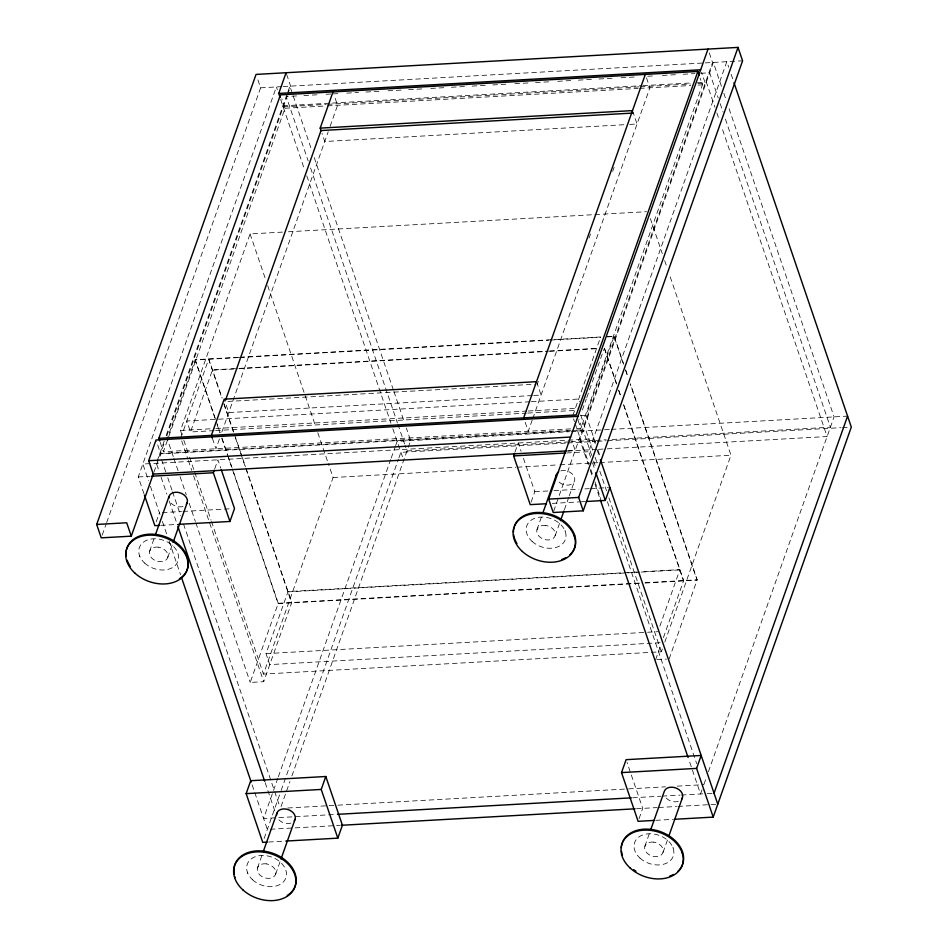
<?xml version="1.0" encoding="UTF-8"?>
<svg xmlns="http://www.w3.org/2000/svg" width="948" height="948" viewBox="0 0 948 948"><rect width="100%" height="100%" fill="white"/><g stroke="black" fill="none" stroke-linecap="round" stroke-linejoin="round"><path stroke-width="0.71" stroke-dasharray="4.74 3.56" d="M102.23 535.063L106.188 523.912M106.674 522.526L260.617 87.82L256.967 77.096M143.954 493.671L138.266 476.963L276.378 86.932L277.337 89.74M164.241 441.01L156.361 463.276L159.217 471.677M166.208 435.44L287.434 93.129M287.919 91.743L289.898 86.173L292.754 94.587M153.979 472.08L164.833 441.424M166.801 435.855L287.22 95.795M287.682 94.492L290.645 86.138L286.083 72.735M238.339 357.278L195.241 359.695L167.215 438.829L173.413 457.031M570.589 428.899L163.388 451.722L168.329 437.763M168.827 436.364L285.016 108.25L281.829 98.876M181.909 434.682L180.476 430.487L250.082 233.919L282.504 232.106M180.736 438.083L208.761 358.936L222.116 398.136M156.23 521.803L159.442 512.75M214.177 430.641L190.512 431.968L212.494 369.898L237.628 368.488M149.571 551.333L154.915 536.248M167.772 557.448L172.631 543.737M219.403 439.007L215.943 448.783L212.293 438.059M221.856 432.063L328.198 131.772M330.153 126.25L337.571 105.311L334.371 95.926M214.71 468.869L217.922 459.827L220.766 468.17M245.959 468.134L291.747 602.537L263.722 681.683L250.213 682.43L278.238 603.295L232.45 468.893M660.175 642.72L269.765 664.607L266.033 653.646L288.014 591.576L639.983 571.845M662.356 648.989L661.36 651.786L263.461 674.087L333.068 477.519L328.304 463.525M277.882 778.118L263.591 818.468L336.125 814.403M278.38 776.72L390.718 459.46M391.216 458.074L395.162 446.935M395.648 445.548L397.129 441.377L569.926 431.684M264.125 838.482L280.632 791.864M281.129 790.466L398.397 459.294M398.895 457.908L400.862 452.338L566.276 443.06M257.465 868.013L262.312 854.302M281.046 806.582L289.922 781.531M291.889 775.962L410.638 440.619L406.348 428.01M275.667 874.127L280.513 860.417M537.338 384.094L538.334 381.321M589.028 238.149L590.509 233.978M612.657 171.422L614.126 167.251M515.013 452.042L518.224 442.989L521.068 451.343M532.207 420.094L528.261 431.269L524.6 420.556M532.693 418.732L649.89 87.797L646.24 77.084M531.153 502.049L534.814 491.704L522.964 456.912M536.971 529.612L541.818 515.902M582.404 409.998L586.291 399.013M586.776 397.65L603.793 349.611M576.431 428.567L580.804 428.318L702.432 84.846L700.157 78.151M595.676 443.344L586.137 415.354L614.162 336.208L607.407 336.587M553.691 511.126L712.564 62.485L708.914 51.761M555.173 535.727L560.019 522.016M564.392 509.68L568.753 497.344M569.238 495.97L574.583 480.897M590.616 457.28L588.72 451.71L726.832 61.679L728.739 67.284M659.867 626.19L679.906 569.606L641.452 571.763M655.613 659.713L661.005 644.498M663.446 637.577L683.638 580.567L623.547 404.168M664.821 642.021L730.967 455.218L669.442 274.612M669.122 658.955L697.159 579.809L630.384 383.81M639.035 818.728L642.708 808.383L627.055 762.453M644.853 846.291L650.186 831.218M663.055 852.406L667.902 838.696M702.006 789.803L700.536 793.974L688.604 758.945M703.985 784.233L706.45 777.277M708.417 771.708L834.062 416.883L728.585 107.266M260.617 87.82L281.781 86.635M283.132 86.552L703.712 62.983M705.194 62.9L742.592 60.802M296.558 95.949L286.225 96.518L308.183 160.97M303.929 95.535L317.213 94.788M326.065 94.29L331.966 93.959M333.435 93.876L337.867 93.627M346.719 93.129L358.522 92.466M365.892 92.051L380.646 91.233M388.028 90.818L401.312 90.072M408.683 89.657L421.967 88.911M430.819 88.413L444.091 87.678M451.473 87.263L464.745 86.517M472.128 86.102L485.4 85.356M492.782 84.941L507.536 84.111M514.906 83.708L528.19 82.962M535.561 82.547L548.845 81.801M557.697 81.303L570.969 80.556M578.351 80.142L591.623 79.407M599.006 78.992L612.278 78.246M621.13 77.748L634.413 77.001M647.685 76.255L655.068 75.84M662.439 75.437L675.723 74.691M683.093 74.276L694.896 73.612M700.797 73.28L709.649 72.783L718.24 98M282.931 105.832L641.44 85.735M642.922 85.652L690.132 83.009M697.503 82.595L706.355 82.097L714.946 107.314M283.322 106.828L326.1 104.422M327.57 104.339L638.857 86.896M640.327 86.813L690.488 84.005M697.858 83.59L705.241 83.175L701.591 72.451M285.016 108.25L325.899 105.963M327.356 105.88L638.099 88.46M639.568 88.377L690.76 85.51M698.06 85.095L702.432 84.846M623.808 124.745L324.749 141.513L321.953 133.289M629.697 124.425L637.068 124.01L632.956 111.947M288.405 231.774L593.46 214.675M594.929 214.592L646.512 211.7M239.808 357.195L600.653 336.967L572.628 416.113L574.535 421.706M238.221 357.586L195.134 360.003L215.16 418.803M239.702 357.503L548.785 340.178M550.255 340.095L600.546 337.275M607.301 336.896L614.055 336.516L623.12 363.12M239.109 368.405L548.193 351.08M549.674 350.997L598.472 348.26M212.388 370.206L237.521 368.796M239.003 368.713L548.074 351.388M549.556 351.305L596.885 348.651M227.97 401.442L535.869 384.177M532.243 395.553L228.764 412.57L224.202 399.167M533.712 395.47L541.083 395.055L536.971 383.004M529.873 401.774L186.78 421.007L190.512 431.968M531.342 401.691L578.671 399.037L579.607 401.774M180.476 430.487L214.367 428.591M215.848 428.508L526.792 411.077M528.273 410.994L578.375 408.185M215.646 430.558L526.211 413.15M527.692 413.067L576.491 410.33M580.733 415.651L586.137 415.354M570.708 430.416L160.591 453.405L156.479 441.341M576.609 430.084L582.51 429.752L578.861 419.028M571.407 431.601L609.801 429.456M611.282 429.373L847.583 416.125M569.262 441.863L406.976 450.964L405.069 445.359M570.743 441.78L606.151 439.801M612.053 439.469L830.401 427.228L724.924 117.611M567.757 442.977L595.818 441.413M597.287 441.33L606.151 440.832M607.632 440.749L840.983 427.666M842.452 427.584L849.835 427.169M567.805 450.857L575.187 450.442L571.988 441.057M567.449 451.094L596.956 449.435M598.425 449.352L605.808 448.937M607.277 448.854L827.106 436.53L721.629 126.925M138.266 476.963L150.045 476.299M566.631 452.943L588.72 451.71M333.068 477.519L515.807 467.281M517.288 467.198L558.55 464.876M560.019 464.793L598.342 462.648M599.811 462.565L730.967 455.218M162.381 512.584L181.518 511.517M182.988 511.434L231.573 508.709M534.814 491.704L548.062 490.969M553.952 490.637L578.979 489.227M584.869 488.895L589.289 488.658M590.758 488.576L608.426 487.58M160.745 525.358L178.414 524.363M552.317 503.4L578.813 501.919M580.283 501.836L584.703 501.587M287.908 591.884L639.864 572.154M641.346 572.071L679.799 569.914M278.238 603.295L639.272 583.056M645.185 582.724L697.159 579.809M639.165 583.364L278.12 603.603L232.331 469.201M645.078 583.032L697.041 580.117L630.266 384.118M266.033 653.646L646.098 632.34M647.567 632.257L657.924 631.676M656.964 659.63L666.42 659.097M287.777 807.992L327.617 805.753M329.086 805.67L336.469 805.255M337.938 805.172L627.114 788.961M628.583 788.878L665.472 786.816M677.275 786.153L703.831 784.66M632.66 797.778L660.875 796.202M662.166 796.13L680.072 795.123M681.351 795.052L705.94 793.666M707.291 793.595L714.045 793.215M270.275 829.263L339.692 825.376M636.546 808.727L657.225 807.577M658.706 807.495L676.564 806.487M677.903 806.416L716.309 804.26M268.639 842.037L286.296 841.042M655.791 820.328L673.459 819.345M731.121 74.288L733.515 81.291M721.428 86.256L713.323 62.438L579.785 439.54L588.376 464.757M723.822 93.26L726.204 100.263M720.16 103.605L723.016 112.006M716.854 112.919L719.248 119.922M650.364 218.609L662.297 253.614M664.678 260.617L667.06 267.609M614.162 336.208L623.701 364.21M625.609 369.803L627.991 376.806M625.502 370.111L627.884 377.114M604.469 348.165L616.864 384.568M618.771 390.161L621.165 397.165M604.362 348.473L616.283 383.478M618.665 390.469L621.047 397.473M623.44 404.476L683.532 580.875M598.058 450.347L599.966 455.952M594.728 442.977L593.294 438.782L142.84 464.034L148.575 480.837M597.086 449.909L599.503 456.995M580.757 415.177L592.69 450.181M595.071 457.185L597.453 464.176M599.835 471.18L606.519 490.78M608.9 497.783L661.36 651.786M591.671 455.443L583.079 430.226L159.655 453.962L161.089 458.168M593.578 461.048L595.96 468.051M607.419 501.67L696.673 763.65M578.067 420.284L580.804 428.318M592.512 462.849L594.882 469.805M575.009 423.104L588.838 463.702M590.746 469.307L593.128 476.311M595.036 481.904L600.759 498.707M590.284 470.35L592.666 477.365M595.06 484.369L599.823 498.375M293.228 95.985L311.845 150.625M314.238 157.629L393.456 390.185M393.941 391.583L404.441 422.405M310.565 167.974L397.437 422.938M397.911 424.349L404.595 443.96M280.679 99.54L304.533 169.585M306.796 175.878L390.92 423.164M392.828 428.769L403.682 460.278M250.082 233.919L265.819 280.122M267.727 285.715L315.897 427.121M317.805 432.726L327.83 462.126M224.024 403.73L234.038 433.129M234.512 434.54L245.485 466.736M208.643 359.245L221.998 398.444M223.906 404.049L233.445 432.039M235.353 437.644L291.64 602.845M195.241 359.695L215.753 419.893M216.227 421.291L220.043 432.489M221.951 438.094L227.674 454.886M228.148 456.296L231.964 467.494M217.068 424.396L219.936 432.798M221.844 438.403L231.857 467.802M183.817 440.287L189.067 455.692M189.541 457.09L194.304 471.085M194.79 472.483L211.001 520.085M211.475 521.483L263.461 674.087M181.684 440.879L187.882 459.081M188.368 460.479L191.697 470.279M193.605 475.872L263.722 681.683M173.899 458.429L178.188 471.038M180.096 476.631L186.294 494.832M189.162 503.234L195.359 521.436M195.833 522.834L250.213 682.43M160.188 442.349L163.388 451.722M161.563 459.567L165.853 472.175M167.772 477.78L172.062 490.389M172.536 491.787L180.653 515.605M183.521 524.007L274.197 790.194M274.671 791.592L279.921 806.997M161.124 477.282L166.86 494.098M169.242 501.101L177.359 524.919M265.179 782.692L274.719 810.706M150.436 486.3L160.022 514.468M162.416 521.471L167.18 535.478M169.088 541.083L180.547 574.701M252.132 784.849L267.324 829.429M672.962 847.121L673.163 848.27M565.079 530.442L565.281 531.591M247.345 872.148L247.547 873.286M139.463 555.469L139.664 556.606M559.083 482.07A9.598 6.992 19.5 0 0 565.778 485.056L568.184 485.127A9.598 6.992 19.5 0 0 574.701 478.112A9.598 6.992 19.5 0 0 565.186 470.611L562.78 470.54A9.598 6.992 19.5 0 0 560.552 470.966M678.294 801.392A9.598 6.992 19.5 0 1 676.078 801.807L673.673 801.735A9.598 6.992 19.5 0 1 665.425 797.067M290.906 823.101A9.598 6.992 19.5 0 1 288.69 823.528L286.272 823.457A9.598 6.992 19.5 0 1 278.037 818.776M183.023 506.422A9.598 6.992 19.5 0 1 180.795 506.848L178.39 506.777A9.598 6.992 19.5 0 1 170.154 502.096M545.764 525.453L543.358 525.37A9.598 6.992 19.5 0 0 536.841 532.397A9.598 6.992 19.5 0 0 546.368 539.886L548.774 539.957A9.598 6.992 19.5 0 0 555.291 532.942A9.598 6.992 19.5 0 0 545.764 525.453M158.375 547.162L155.97 547.091A9.598 6.992 19.5 0 0 149.452 554.106A9.598 6.992 19.5 0 0 158.98 561.607L161.385 561.678A9.598 6.992 19.5 0 0 167.903 554.663A9.598 6.992 19.5 0 0 158.375 547.162M653.658 842.132L651.252 842.061A9.598 6.992 19.5 0 0 644.735 849.076A9.598 6.992 19.5 0 0 654.25 856.565L656.656 856.648A9.598 6.992 19.5 0 0 663.173 849.621A9.598 6.992 19.5 0 0 653.658 842.132M266.269 863.841L263.852 863.77A9.598 6.992 19.5 0 0 257.335 870.785A9.598 6.992 19.5 0 0 266.862 878.286L269.268 878.358A9.598 6.992 19.5 0 0 275.785 871.342A9.598 6.992 19.5 0 0 266.269 863.841M532.077 541.391A20.477 14.907 19.5 0 0 565.364 539.531A20.477 14.907 19.5 0 0 540.751 517.087A20.477 14.907 19.5 0 0 532.077 541.391M639.971 858.07A20.477 14.907 19.5 0 0 673.246 856.21A20.477 14.907 19.5 0 0 648.645 833.766A20.477 14.907 19.5 0 0 639.971 858.07M252.583 879.791A20.477 14.907 19.5 0 0 285.858 877.931A20.477 14.907 19.5 0 0 261.257 855.475A20.477 14.907 19.5 0 0 252.583 879.791M144.689 563.112A20.477 14.907 19.5 0 0 177.975 561.252A20.477 14.907 19.5 0 0 153.363 538.796A20.477 14.907 19.5 0 0 144.689 563.112"/><path stroke-width="1.42" d="M153.481 473.467L131.274 536.165L101.246 537.848L96.684 524.457L256.055 74.418L738.03 47.4L742.592 60.802L583.233 510.83L553.205 512.513L548.643 499.11L708.002 49.083M566.335 450.94L153.256 474.095L148.694 460.692L156.017 440.002L577.948 416.35M280.122 97.443L278.748 93.425L286.083 72.735M159.738 441.01L158.826 438.332L280.454 94.859L697.87 71.456L699.245 75.473M126.819 561.24L127.174 560.244A32.007 23.297 19.5 0 0 130.338 566.489M155.401 534.873L168.993 496.491M173.117 542.363L187.194 502.618M321.099 130.8L320.187 128.122L333.009 91.909M225.517 400.222L321.017 130.551L633.323 113.049M178.414 524.363L229.937 521.471L213.336 472.756L214.26 470.172M229.937 521.471L234.512 508.543L221.239 469.568M267.158 842.12L262.75 842.369L246.148 793.642L250.734 780.714L325.804 776.507L342.406 825.222L337.82 838.15L286.296 841.042M234.701 877.919L235.057 876.924M263.283 851.565L276.875 813.183M280.999 859.042L295.077 819.297M337.82 838.15L321.23 789.435L325.804 776.507M523.687 417.867L645.315 74.394M546.427 503.732L530.24 504.644L513.638 455.917L514.551 453.334M697.87 71.456L576.242 414.928L158.826 438.332M542.789 513.164L556.381 474.782M560.505 520.653L563.906 511.055M583.233 510.83L578.671 497.427L738.03 47.4M574.263 536.153L574.618 535.158M586.172 501.504L605.31 500.426L609.896 487.497M654.321 820.411L638.123 821.324L621.521 772.596L626.107 759.668L701.176 755.461L696.602 768.39L713.204 817.105L674.929 819.262M650.672 829.844L664.264 791.462A9.598 6.992 19.5 0 1 670.663 787.219L673.068 787.302A9.598 6.992 19.5 0 1 681.612 799.2M668.873 835.958L682.465 797.576M682.145 852.845L682.501 851.837M714.045 793.215L847.583 416.125M713.204 817.105L851.316 427.086L733.989 82.701M278.748 93.425L700.679 69.773M320.187 128.122L632.494 110.608M536.509 381.665L224.202 399.167L211.38 435.381L212.293 438.059M148.694 460.692L570.625 437.04M151.514 476.216L213.336 472.756M513.638 455.917L565.162 453.026M96.684 524.457L126.712 522.775L131.274 536.165M548.643 499.11L578.671 497.427M159.276 525.441L154.856 525.678L144.428 495.057M246.148 793.642L321.23 789.435M621.521 772.596L696.602 768.39M337.441 814.332L631.344 797.849M341.173 825.293L635.077 808.81M600.404 459.661L717.778 804.177M595.83 472.59L605.31 500.426M600.309 499.774L688.118 757.547M177.833 526.318L264.693 781.282M181.506 577.51L251.184 782.041M556.144 476.607A9.598 6.992 19.5 0 1 558.668 471.855M514.432 526.116A32.007 23.297 19.5 0 1 557.779 517.229A32.007 23.297 19.5 0 1 569.938 554.71M565.624 557.779A32.007 23.297 19.5 0 1 561.749 559.498M516.944 543.559A32.007 23.297 19.5 0 1 514.563 538.523M514.172 537.255A32.007 23.297 19.5 0 1 513.626 534.696M513.437 532.16A32.007 23.297 19.5 0 1 514.065 527.278M621.355 847.607A32.007 23.297 19.5 0 1 662.64 832.486A32.007 23.297 19.5 0 1 677.82 871.39M673.507 874.459A32.007 23.297 19.5 0 1 669.644 876.177M635.942 871.224A32.007 23.297 19.5 0 1 633.702 869.683M622.445 855.203A32.007 23.297 19.5 0 1 621.521 851.375M276.638 815.007A9.598 6.992 19.5 0 1 283.274 808.94L285.68 809.011A9.598 6.992 19.5 0 1 294.224 820.909M234.357 874.376A32.007 23.297 19.5 0 1 274.482 853.899A32.007 23.297 19.5 0 1 287.291 895.493M168.756 498.328A9.598 6.992 19.5 0 1 175.392 492.261L177.797 492.332A9.598 6.992 19.5 0 1 186.329 504.229M126.238 556.405A32.007 23.297 19.5 0 1 167.369 537.528A32.007 23.297 19.5 0 1 179.397 578.813M522.372 551.475A32.007 23.297 19.5 0 0 574.393 548.56A32.007 23.297 19.5 0 0 535.94 513.484A32.007 23.297 19.5 0 0 522.372 551.475M630.266 868.155A32.007 23.297 19.5 0 0 682.276 865.24A32.007 23.297 19.5 0 0 643.822 830.164A32.007 23.297 19.5 0 0 630.266 868.155M242.878 889.876A32.007 23.297 19.5 0 0 294.887 886.961A32.007 23.297 19.5 0 0 256.434 851.885A32.007 23.297 19.5 0 0 242.878 889.876M134.983 573.196A32.007 23.297 19.5 0 0 187.005 570.281A32.007 23.297 19.5 0 0 148.552 535.193A32.007 23.297 19.5 0 0 134.983 573.196"/></g></svg>
